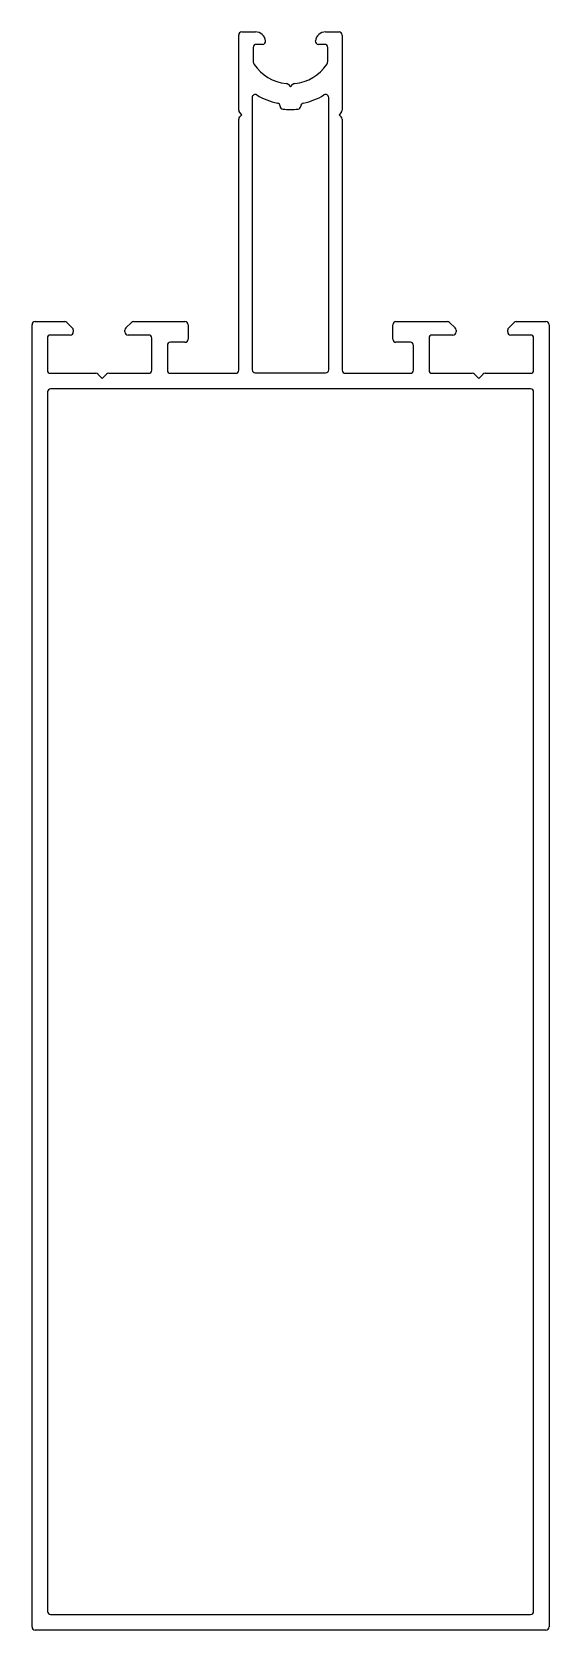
# Model space of a CAD drawing. Extents: x 23 to 73, y 11 to 166.
import ezdxf

# ---------------------------------------------------------------- set-up
doc = ezdxf.new("R2010")
doc.units = 0
doc.layers.get('0').update_dxf_attribs({"linetype": 'CONTINUOUS'})

msp = doc.modelspace()

# ---------------------------------------------------------------- linework, layer by layer
at = {"color": 0}
for p, q in [((42.95, 165.6), (44.26, 165.6)), ((51.05, 165.6), (52.35, 165.6)), ((42.65, 158.03), (42.65, 165.3)), ((44.05, 164.1), (44.05, 162.75)), ((44.95, 164.4), (44.35, 164.4)), ((50.95, 164.4), (50.35, 164.4)), ((51.25, 162.75), (51.25, 164.1)), ((52.65, 165.3), (52.65, 158.03)), ((43.95, 159.26), (43.95, 132.94)), ((47.42, 160.54), (47.65, 160.3)), ((47.65, 160.3), (47.89, 160.54)), ((51.35, 132.94), (51.35, 159.26)), ((42.95, 157.6), (42.74, 157.81)), ((42.74, 157.39), (42.95, 157.6)), ((46.65, 158.44), (46.65, 158.43)), ((48.65, 158.43), (48.65, 158.44)), ((52.57, 157.81), (52.35, 157.6)), ((52.35, 157.6), (52.57, 157.39)), ((42.65, 132.9), (42.65, 157.18)), ((52.65, 157.18), (52.65, 132.9)), ((22.96, 137.6), (25.83, 137.6)), ((26.04, 137.51), (26.58, 136.98)), ((31.74, 136.99), (32.27, 137.51)), ((32.48, 137.6), (37.45, 137.6)), ((57.85, 137.6), (62.83, 137.6)), ((63.04, 137.51), (63.57, 136.99)), ((68.73, 136.98), (69.27, 137.51)), ((69.48, 137.6), (72.36, 137.6)), ((22.66, 11.4), (22.66, 137.3)), ((24.15, 136), (24.15, 132.9)), ((26.35, 136.3), (24.45, 136.3)), ((26.65, 136.8), (26.65, 136.6)), ((31.65, 136.6), (31.65, 136.78)), ((33.95, 136.3), (31.95, 136.3)), ((34.25, 132.9), (34.25, 136)), ((37.75, 137.3), (37.75, 135.9)), ((57.55, 135.9), (57.55, 137.3)), ((61.05, 136), (61.05, 132.9)), ((63.36, 136.3), (61.35, 136.3)), ((63.66, 136.78), (63.66, 136.6)), ((68.66, 136.6), (68.66, 136.8)), ((70.86, 136.3), (68.96, 136.3)), ((71.16, 132.9), (71.16, 136)), ((72.66, 137.3), (72.66, 11.4)), ((35.75, 135.3), (35.75, 132.9)), ((37.45, 135.6), (36.05, 135.6)), ((59.25, 135.6), (57.85, 135.6)), ((59.55, 132.9), (59.55, 135.3)), ((24.45, 132.6), (28.83, 132.6)), ((29.04, 132.51), (29.45, 132.1)), ((29.45, 132.1), (29.87, 132.51)), ((30.08, 132.6), (33.95, 132.6)), ((36.05, 132.6), (42.35, 132.6)), ((44.25, 132.64), (51.05, 132.64)), ((52.95, 132.6), (59.25, 132.6)), ((61.35, 132.6), (65.23, 132.6)), ((65.44, 132.51), (65.86, 132.1)), ((65.86, 132.1), (66.27, 132.51)), ((66.48, 132.6), (70.86, 132.6)), ((24.16, 130.8), (24.16, 12.9)), ((70.86, 131.1), (24.46, 131.1)), ((71.16, 12.9), (71.16, 130.8)), ((24.46, 12.6), (70.86, 12.6)), ((72.36, 11.1), (22.96, 11.1))]:
    msp.add_line(p, q, dxfattribs=at)
for centre, radius, start, end in [((42.95, 165.3), 0.3, 90, 180), ((44.26, 164.6), 1, 8.2132, 90), ((51.05, 164.6), 1, 90, 171.7868), ((52.35, 165.3), 0.3, 0, 90), ((44.35, 164.1), 0.3, 90, 180), ((44.96, 164.7), 0.296, 269.105, 9.1082), ((50.35, 164.7), 0.299, 171.6485, 270.1383), ((50.95, 164.1), 0.3, 0, 90), ((44.55, 162.75), 0.5, 180, 214.0164), ((47.65, 164.84), 4.24, 214.0164, 264.3591), ((47.65, 164.84), 4.24, 275.6409, 325.9836), ((50.75, 162.75), 0.5, 325.9836, 360), ((44.25, 159.26), 0.3, 58.676, 180), ((47.65, 164.84), 6.24, 238.676, 258.5346), ((47.21, 160.32), 0.3, 45, 84.3591), ((48.1, 160.32), 0.3, 95.6409, 135), ((47.65, 164.84), 6.24, 281.4654, 301.324), ((51.05, 159.26), 0.3, 0, 121.324), ((42.95, 158.03), 0.3, 180, 225), ((46.35, 158.43), 0.3, 0, 78.5346), ((46.95, 158.44), 0.3, 180, 263.7599), ((47.65, 164.84), 6.74, 263.7599, 276.2401), ((48.35, 158.44), 0.3, 276.2401, 360), ((48.95, 158.43), 0.3, 101.4654, 180), ((52.35, 158.03), 0.3, 315, 0), ((42.95, 157.18), 0.3, 135, 180), ((52.35, 157.18), 0.3, 0, 45), ((22.96, 137.3), 0.3, 90, 180), ((25.83, 137.3), 0.3, 45, 90), ((32.48, 137.3), 0.3, 90, 135), ((37.45, 137.3), 0.3, 0, 90), ((57.85, 137.3), 0.3, 90, 180), ((62.83, 137.3), 0.3, 45, 90), ((69.48, 137.3), 0.3, 90, 135), ((72.36, 137.3), 0.3, 0, 90), ((24.45, 136), 0.3, 90, 180), ((26.35, 136.6), 0.3, 270, 360), ((26.4, 136.8), 0.25, 360, 45), ((31.95, 136.78), 0.3, 135, 180), ((31.95, 136.6), 0.3, 180, 270), ((33.95, 136), 0.3, 0, 90), ((61.35, 136), 0.3, 90, 180), ((63.36, 136.6), 0.3, 270, 0), ((63.36, 136.78), 0.3, 0, 45), ((68.91, 136.8), 0.25, 135, 180), ((68.96, 136.6), 0.3, 180, 270), ((70.86, 136), 0.3, 0, 90), ((36.05, 135.3), 0.3, 90, 180), ((37.45, 135.9), 0.3, 270, 360), ((57.85, 135.9), 0.3, 180, 270), ((59.25, 135.3), 0.3, 0, 90), ((24.45, 132.9), 0.3, 180, 270), ((33.95, 132.9), 0.3, 270, 360), ((36.05, 132.9), 0.3, 180, 270), ((42.35, 132.9), 0.3, 270, 360), ((44.25, 132.94), 0.3, 180, 270), ((51.05, 132.94), 0.3, 270, 0), ((52.95, 132.9), 0.3, 180, 270), ((59.25, 132.9), 0.3, 270, 360), ((61.35, 132.9), 0.3, 180, 270), ((70.86, 132.9), 0.3, 270, 360), ((28.83, 132.3), 0.3, 45, 90), ((30.08, 132.3), 0.3, 90, 135), ((65.23, 132.3), 0.3, 45, 90), ((66.48, 132.3), 0.3, 90, 135), ((24.46, 130.8), 0.3, 90, 180), ((70.86, 130.8), 0.3, 0, 90), ((24.46, 12.9), 0.3, 180, 270), ((70.86, 12.9), 0.3, 270, 360), ((22.96, 11.4), 0.3, 180, 270), ((72.36, 11.4), 0.3, 270, 360)]:
    msp.add_arc(centre, radius, start, end, dxfattribs=at)

doc.saveas('drawing.dxf')
